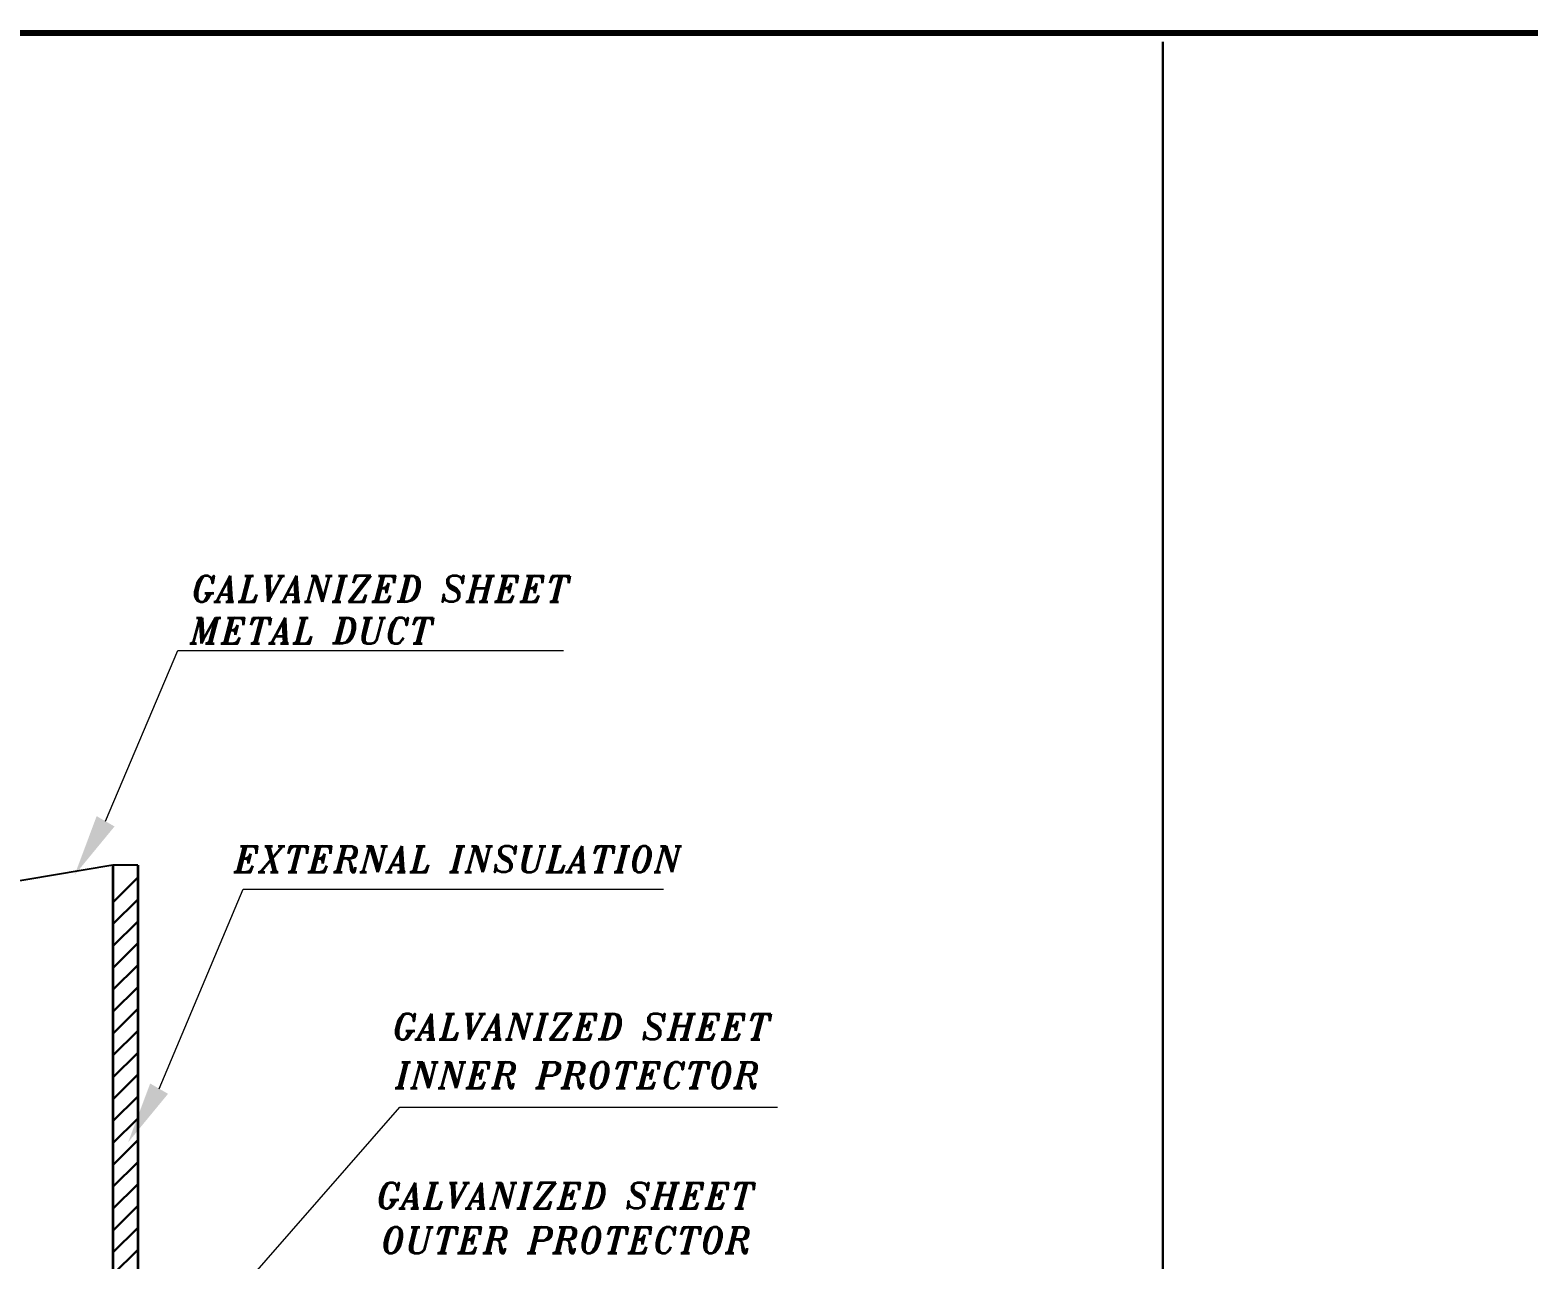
# Model space of a CAD drawing. Extents: x 594 to 813, y 174 to 240.
# Drawn here: x 626.91 to 632.62, y 227.48 to 232.17 of the extents above; entities that cross this region are included whole.
import ezdxf

# ---------------------------------------------------------------- set-up
doc = ezdxf.new("R2010")
doc.units = 0
doc.header["$MEASUREMENT"] = 0
doc.layers.get('0').update_dxf_attribs({"linetype": 'CONTINUOUS', "lineweight": 30})
for name, color, linetype, lineweight in [('5', 5, 'CONTINUOUS', 35), ('AC.REF(S). PIPING', 3, 'CONTINUOUS', 30), ('text', 72, 'CONTINUOUS', 15), ('Wall', 5, 'CONTINUOUS', 30)]:
    doc.layers.add(name, color=color, linetype=linetype, lineweight=lineweight)
doc.layers.add('Duct', color=4, linetype='CONTINUOUS')
doc.styles.add('ROMANC', font='italict.shx')

# ---------------------------------------------------------------- blocks, each defined once
blk = doc.blocks.new('A$C5DD3573E')
at = {"color": 7}
blk.add_line((-28352.104, -27.438), (-28352.104, -24087.558), dxfattribs=at)
at = {"color": 0}
for p, q in [((-31660.694, -2739.875), (-31582.653, -2661.834)), ((-31660.694, -2808.855), (-31582.653, -2730.813)), ((-31660.694, -2877.835), (-31582.653, -2799.793)), ((-31660.694, -2946.815), (-31582.653, -2868.773)), ((-31660.694, -3015.794), (-31582.653, -2937.753)), ((-31660.694, -3084.774), (-31582.653, -3006.732)), ((-31660.694, -3153.754), (-31582.653, -3075.712)), ((-31660.694, -3222.733), (-31582.653, -3144.692)), ((-31660.694, -3291.713), (-31582.653, -3213.672)), ((-31660.694, -3360.693), (-31582.653, -3282.651)), ((-31660.694, -3429.673), (-31582.653, -3351.631)), ((-31660.694, -3498.652), (-31582.653, -3420.611)), ((-31660.694, -3567.632), (-31582.653, -3489.59)), ((-31660.694, -3636.612), (-31582.653, -3558.57)), ((-31660.694, -3705.592), (-31582.653, -3627.55)), ((-31660.694, -3774.571), (-31582.653, -3696.53)), ((-31660.694, -3843.551), (-31582.653, -3765.509)), ((-31660.694, -3912.531), (-31582.653, -3834.489))]:
    blk.add_line(p, q, dxfattribs=at)
at = {"layer": '5'}
for p, q in [((-31660.694, -2622.81), (-31660.694, -4303.342)), ((-31582.653, -2622.81), (-31582.653, -4303.342))]:
    blk.add_line(p, q, dxfattribs=at)
at = {"layer": 'Duct'}
for p, q in [((-31660.694, -2622.81), (-33455.652, -2922.737)), ((-31660.694, -2622.81), (-31660.694, -6603.338)), ((-31582.653, -2622.81), (-31660.694, -2622.81))]:
    blk.add_line(p, q, dxfattribs=at)
at = {"layer": 'text'}
for p, q in [((-31683.804, -2484.253), (-31456.409, -1945.906)), ((-31456.409, -1945.906), (-30240.663, -1945.906)), ((-31515.18, -3326.809), (-31250.148, -2698.554)), ((-31250.148, -2698.554), (-29925.463, -2698.554)), ((-31543.308, -4284.612), (-30756.293, -3384.714)), ((-30756.293, -3384.714), (-29566.556, -3384.714))]:
    blk.add_line(p, q, dxfattribs=at)
for points in [[(-31655.644, -2500.512), (-31711.965, -2467.994), (-31781.357, -2653.218)], [(-31487.019, -3343.067), (-31543.34, -3310.55), (-31612.732, -3495.774)]]:
    blk.add_solid(points, dxfattribs=at)
at = {"layer": 'Wall', "linetype": 'Continuous', "const_width": 19.2}
blk.add_lwpolyline([(0, 0), (-56085.494, 0), (-56085.494, -36662.196), (0, -36662.196)], close=True, dxfattribs=at)
blk.add_lwpolyline([(0, 0), (-56085.494, 0), (-56085.494, -36662.196), (0, -36662.196)], close=True, dxfattribs=at)
at = {"layer": 'text', "color": 3, "style": 'ROMANC'}
for s, height, p in [('GALVANIZED SHEET', 81.29339, (-31412.682, -1792.311)), ('METAL DUCT', 81.2934, (-31417.909, -1924.098)), ('EXTERNAL INSULATION', 81.29339, (-31279.421, -2644.403)), ('GALVANIZED SHEET', 81.29339, (-30779.13, -3171.864)), ('INNER PROTECTOR', 81.29339, (-30771.29, -3324.985)), ('GALVANIZED SHEET', 81.29339, (-30829.834, -3704.41)), ('OUTER PROTECTOR', 81.29339, (-30815.198, -3844.985))]:
    blk.add_text(s, height=height, dxfattribs=at).set_placement(p)

msp = doc.modelspace()

# ---------------------------------------------------------------- block references
at = {"layer": 'AC.REF(S). PIPING', "linetype": 'Continuous', "xscale": 0.0012099999999862, "yscale": 0.0012099999999862, "zscale": 0.0012099999999862}
msp.add_blockref('A$C5DD3573E', (665.5351, 232.1557), dxfattribs=at)

doc.saveas('drawing.dxf')
